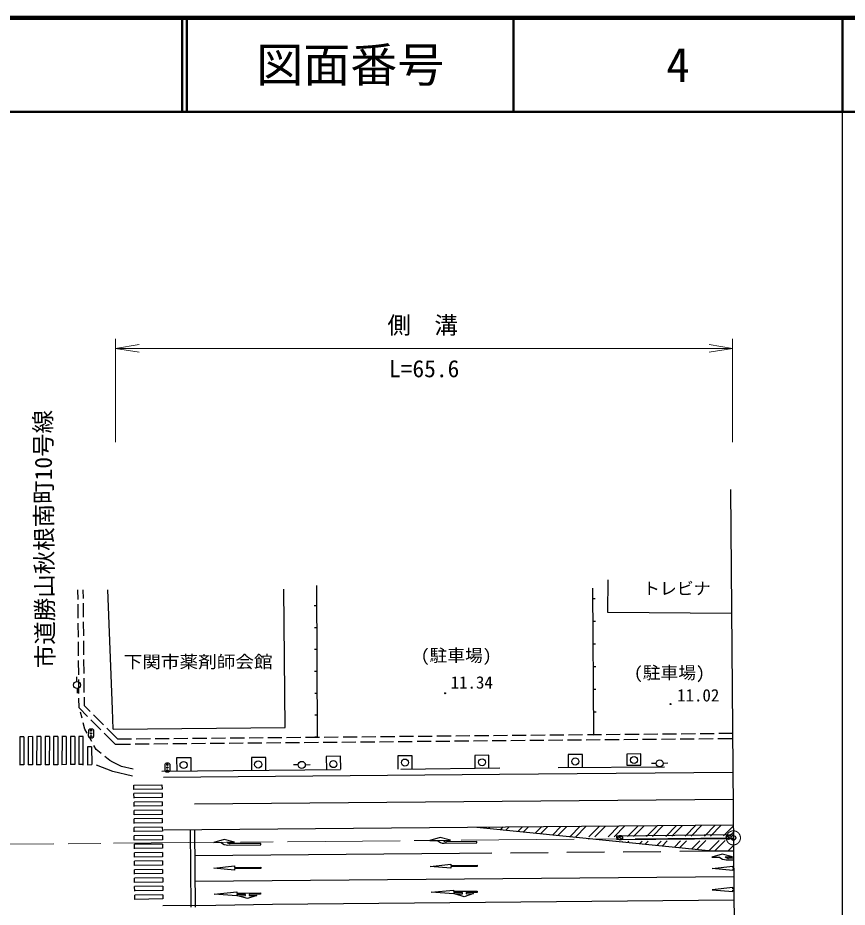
# Model space of a CAD drawing. Units: millimetres at full size, sheet at 1:1000; details may follow other scales. Extents: x 40000 to 680000, y 20000 to 380000.
# Drawn here: x 491246 to 579500, y 285322 to 380000 of the extents above; entities that cross this region are included whole.
import ezdxf
from ezdxf.enums import TextEntityAlignment as Align

# ---------------------------------------------------------------- set-up
doc = ezdxf.new("R2010")
doc.units = ezdxf.units.MM
doc.header["$LTSCALE"] = 1000
doc.header["$PDMODE"] = 32
doc.header["$PDSIZE"] = 500
doc.linetypes.add('CHAIN', pattern=[18.5, 12, -1.5, 3.5, -1.5])
for name, color, linetype, lineweight in [('M-BGD', 7, 'Continuous', 25), ('M-BMK', 2, 'CHAIN', 13), ('M-BMK-OTRS', 5, 'Continuous', 25), ('M-STR-HTXT', 7, 'Continuous', 13), ('M-STR-STRC', 7, 'Continuous', 25), ('M-TTL', 2, 'Continuous', 140), ('M-TTL-BAND', 7, 'Continuous', 25), ('M-TTL-LINE', 7, 'Continuous', 50)]:
    doc.layers.add(name, color=color, linetype=linetype, lineweight=lineweight)
for name, color, linetype in [('M-BMK-HTXT', 7, 'Continuous'), ('M-OTRS', 6, 'Continuous'), ('M-TTL-TXT', 7, 'Continuous')]:
    doc.layers.add(name, color=color, linetype=linetype)
doc.styles.add('ＭＳ ゴシック', font='')
doc.styles.get('ＭＳ ゴシック').set_extended_font_data('MS Gothic')

# ---------------------------------------------------------------- blocks, each defined once
blk = doc.blocks.new('open_arrow')
at = {"color": 0, "linetype": 'Continuous', "lineweight": -2}
blk.add_lwpolyline([(7.5, 1.25), (0, 0), (7.5, -1.25)], dxfattribs=at)

msp = doc.modelspace()

# ---------------------------------------------------------------- linework, layer by layer
at = {"layer": 'M-BGD'}
for p, q in [((554036, 316699), (554064, 320157)), ((497656, 318074), (497646, 319112)), ((498225, 318194), (498216, 319113)), ((501309, 306420), (500839, 319120)), ((519710, 304465), (519562, 319166)), ((523034, 319578), (523115, 303421)), ((552555, 303688), (552420, 319282)), ((552429, 318188), (552679, 318190)), ((497675, 316074), (497660, 317574)), ((498244, 316194), (498229, 317694)), ((523045, 317403), (522795, 317401)), ((567181, 316590), (554036, 316699)), ((497694, 314074), (497680, 315574)), ((498263, 314194), (498249, 315694)), ((552450, 315772), (552700, 315774)), ((523057, 315072), (522807, 315071)), ((497713, 312074), (497699, 313574)), ((498282, 312194), (498268, 313694)), ((523068, 312742), (522818, 312741)), ((552471, 313349), (552721, 313352)), ((497733, 310074), (497718, 311574)), ((498302, 310194), (498287, 311694)), ((552492, 310934), (552742, 310936)), ((497544, 309348), (497531, 309848)), ((498321, 308194), (498306, 309694)), ((523080, 310412), (522830, 310411)), ((497752, 308074), (497738, 309574)), ((497553, 308599), (497554, 308099)), ((523092, 308082), (522842, 308080)), ((552513, 308519), (552763, 308521)), ((497767, 306536), (497757, 307574)), ((498335, 306775), (498326, 307694)), ((498950, 306158), (498335, 306775)), ((498670, 305633), (497767, 306536)), ((498099, 305435), (497935, 306099)), ((501388, 304280), (501309, 306420)), ((552534, 306103), (552784, 306105)), ((498383, 304285), (498219, 304949)), ((500083, 304218), (499023, 305279)), ((500363, 304743), (499303, 305805)), ((523104, 305751), (522854, 305750)), ((498623, 303852), (498383, 304285)), ((498785, 303518), (498798, 304143)), ((498798, 304143), (498810, 304205)), ((498810, 304205), (498833, 304247)), ((498833, 304247), (498876, 304291)), ((498876, 304291), (498922, 304315)), ((498922, 304315), (498990, 304326)), ((498990, 304326), (499115, 304324)), ((499115, 304324), (499182, 304310)), ((499182, 304310), (499226, 304284)), ((499226, 304284), (499268, 304241)), ((499268, 304241), (499292, 304193)), ((499298, 304132), (499285, 303507)), ((499292, 304193), (499298, 304132)), ((501332, 303774), (500717, 304390)), ((501388, 304280), (519710, 304465)), ((498794, 303455), (498785, 303518)), ((498818, 303407), (498794, 303455)), ((498857, 303366), (498818, 303407)), ((498902, 303340), (498857, 303366)), ((499107, 302977), (498865, 303415)), ((498969, 303327), (498902, 303340)), ((499094, 303324), (498969, 303327)), ((499162, 303333), (499094, 303324)), ((499207, 303359), (499162, 303333)), ((499253, 303401), (499207, 303359)), ((499274, 303445), (499253, 303401)), ((499285, 303507), (499274, 303445)), ((501339, 302960), (500437, 303864)), ((501908, 303197), (501332, 303774)), ((503352, 303210), (501908, 303197)), ((505352, 303229), (503852, 303215)), ((507352, 303248), (505852, 303234)), ((509352, 303267), (507852, 303253)), ((511351, 303285), (509851, 303271)), ((513351, 303304), (511851, 303290)), ((515351, 303323), (513851, 303309)), ((517351, 303342), (515851, 303328)), ((519351, 303360), (517851, 303346)), ((521351, 303379), (519851, 303365)), ((523351, 303398), (521851, 303384)), ((523115, 303421), (522865, 303420)), ((525351, 303417), (523851, 303402)), ((527351, 303435), (525851, 303421)), ((529351, 303454), (527851, 303440)), ((531351, 303473), (529851, 303459)), ((533350, 303491), (531851, 303477)), ((535350, 303510), (533850, 303496)), ((537226, 302978), (535726, 302964)), ((537350, 303529), (535850, 303515)), ((539226, 302996), (537726, 302982)), ((539350, 303548), (537850, 303534)), ((541226, 303015), (539726, 303001)), ((541350, 303566), (539850, 303552)), ((543225, 303034), (541726, 303020)), ((543350, 303585), (541850, 303571)), ((545225, 303053), (543725, 303039)), ((545350, 303604), (543850, 303590)), ((547225, 303071), (545725, 303057)), ((547350, 303623), (545850, 303609)), ((549225, 303090), (547725, 303076)), ((549350, 303641), (547850, 303627)), ((551225, 303109), (549725, 303095)), ((551350, 303660), (549850, 303646)), ((553225, 303128), (551725, 303114)), ((553350, 303679), (551850, 303665)), ((552555, 303688), (552805, 303690)), ((555225, 303146), (553725, 303132)), ((555350, 303698), (553850, 303684)), ((557225, 303165), (555725, 303151)), ((557349, 303716), (555849, 303702)), ((559225, 303184), (557725, 303170)), ((559349, 303735), (557849, 303721)), ((561225, 303203), (559725, 303189)), ((561349, 303754), (559849, 303740)), ((563225, 303221), (561725, 303207)), ((563349, 303773), (561849, 303758)), ((565225, 303240), (563725, 303226)), ((565349, 303791), (563849, 303777)), ((567297, 303259), (565725, 303245)), ((567293, 303809), (565849, 303796)), ((499590, 302106), (499350, 302540)), ((500128, 301675), (499590, 302106)), ((501654, 302644), (501339, 302960)), ((503227, 302659), (501654, 302644)), ((505227, 302678), (503727, 302664)), ((507227, 302697), (505727, 302683)), ((509227, 302715), (507727, 302701)), ((511227, 302734), (509727, 302720)), ((513227, 302753), (511727, 302739)), ((515227, 302772), (513727, 302758)), ((517227, 302790), (515727, 302776)), ((519227, 302809), (517727, 302795)), ((521226, 302828), (519727, 302814)), ((523226, 302847), (521726, 302833)), ((525226, 302865), (523726, 302851)), ((527226, 302884), (525726, 302870)), ((529226, 302903), (527726, 302889)), ((531226, 302922), (529726, 302907)), ((533226, 302940), (531726, 302926)), ((535226, 302959), (533726, 302945)), ((501056, 300931), (500518, 301362)), ((509676, 301223), (508150, 301209)), ((508150, 301209), (508163, 299801)), ((509689, 299814), (509676, 301223)), ((516110, 301268), (516108, 299873)), ((517623, 301266), (516110, 301268)), ((517621, 299870), (517623, 301266)), ((525570, 301397), (524058, 301350)), ((524058, 301350), (524102, 299955)), ((525614, 300002), (525570, 301397)), ((533201, 301436), (531672, 301422)), ((531672, 301422), (531684, 300029)), ((533214, 300043), (533201, 301436)), ((541360, 301512), (539869, 301486)), ((539869, 301486), (539893, 300119)), ((541384, 300146), (541360, 301512)), ((549817, 301591), (549809, 300221)), ((551342, 301583), (549817, 301591)), ((551334, 300212), (551342, 301583)), ((557544, 301637), (556036, 301626)), ((556036, 301626), (556044, 300436)), ((557553, 300446), (557544, 301637)), ((501358, 300776), (501056, 300931)), ((502282, 300305), (501358, 300776)), ((503509, 300016), (502282, 300305)), ((506913, 299875), (506926, 300500)), ((506926, 300500), (506937, 300562)), ((506937, 300562), (506960, 300604)), ((506960, 300604), (507004, 300648)), ((507004, 300648), (507049, 300672)), ((507049, 300672), (507117, 300683)), ((507117, 300683), (507242, 300681)), ((507242, 300681), (507309, 300667)), ((507309, 300667), (507354, 300641)), ((507354, 300641), (507395, 300597)), ((507395, 300597), (507419, 300549)), ((507425, 300489), (507412, 299864)), ((507419, 300549), (507425, 300489)), ((521091, 300475), (520591, 300480)), ((521841, 300485), (522341, 300503)), ((532014, 300031), (542550, 300142)), ((548735, 300206), (560066, 300281)), ((556044, 300436), (557553, 300446)), ((559174, 300627), (558674, 300622)), ((559924, 300653), (560423, 300683)), ((506556, 299786), (525598, 299969)), ((506921, 299812), (506913, 299875)), ((506945, 299764), (506921, 299812)), ((506984, 299723), (506945, 299764)), ((507029, 299697), (506984, 299723)), ((507096, 299683), (507029, 299697)), ((507221, 299681), (507096, 299683)), ((507289, 299689), (507221, 299681)), ((507334, 299716), (507289, 299689)), ((507380, 299758), (507334, 299716)), ((507401, 299802), (507380, 299758)), ((507412, 299864), (507401, 299802)), ((567387, 293010), (554966, 292886)), ((554966, 292886), (554970, 292486)), ((567390, 292610), (554970, 292486)), ((555260, 292805), (555263, 292835)), ((555269, 292773), (555260, 292805)), ((555263, 292835), (555273, 292858)), ((555284, 292750), (555269, 292773)), ((555270, 292559), (555283, 292544)), ((555273, 292858), (555290, 292880)), ((555419, 292669), (555284, 292750)), ((555290, 292880), (555329, 292891)), ((555329, 292891), (555387, 292890)), ((555387, 292890), (555412, 292885)), ((555412, 292885), (555435, 292874)), ((555436, 292655), (555419, 292669)), ((555427, 292555), (555444, 292582)), ((555435, 292874), (555455, 292854)), ((555445, 292630), (555436, 292655)), ((555444, 292582), (555446, 292611)), ((555446, 292611), (555445, 292630)), ((555455, 292854), (555472, 292825)), ((566783, 292880), (566786, 292910)), ((566792, 292848), (566783, 292880)), ((566786, 292910), (566795, 292933)), ((566807, 292826), (566792, 292848)), ((566793, 292635), (566806, 292619)), ((566795, 292933), (566813, 292956)), ((566806, 292619), (566825, 292610)), ((566941, 292744), (566807, 292826)), ((566813, 292956), (566852, 292966)), ((566825, 292610), (566851, 292605)), ((566851, 292605), (566889, 292604)), ((566852, 292966), (566909, 292965)), ((566889, 292604), (566922, 292612)), ((566909, 292965), (566934, 292961)), ((566922, 292612), (566950, 292630)), ((566934, 292961), (566958, 292949)), ((566958, 292730), (566941, 292744)), ((566950, 292630), (566967, 292657)), ((566958, 292949), (566978, 292930)), ((566968, 292705), (566958, 292730)), ((566967, 292657), (566969, 292686)), ((566969, 292686), (566968, 292705)), ((566978, 292930), (566994, 292901)), ((555283, 292544), (555302, 292535)), ((555302, 292535), (555328, 292529)), ((555328, 292529), (555367, 292529)), ((555367, 292529), (555400, 292537)), ((555400, 292537), (555427, 292555))]:
    msp.add_line(p, q, dxfattribs=at)
for centre, radius in [((497553, 308974), 373), ((536709, 308098), 50), ((536709, 308098), 43.8), ((536709, 308098), 37.5), ((536709, 308098), 31.3), ((536709, 308098), 25), ((536709, 308098), 18.8), ((536709, 308099), 12.5), ((536709, 308098), 6.2), ((560704, 306939), 50), ((560704, 306939), 43.8), ((560704, 306939), 37.5), ((560704, 306939), 31.3), ((560704, 306939), 25), ((560704, 306939), 18.8), ((560704, 306939), 12.5), ((560704, 306939), 6.2), ((499048, 304125), 75), ((499035, 303525), 75), ((499042, 303825), 75), ((532440, 300720), 375), ((540647, 300749), 375), ((550567, 300834), 375), ((556816, 300989), 375), ((507169, 300182), 75), ((507175, 300482), 75), ((508883, 300459), 375), ((516824, 300515), 375), ((521466, 300471), 373), ((524828, 300555), 375), ((559549, 300631), 373), ((507163, 299882), 75), ((555351, 292719), 249), ((566873, 292794), 249)]:
    msp.add_circle(centre, radius, dxfattribs=at)
at = {"layer": 'M-BMK'}
for p, q in [((501434, 292128), (567389, 292703)), ((427595, 291483), (501434, 292128))]:
    msp.add_line(p, q, dxfattribs=at)
msp.add_circle((567389, 292703), 750, dxfattribs=at)
at = {"layer": 'M-BMK-OTRS'}
msp.add_line((567066, 329792), (567681, 259289), dxfattribs=at)
at = {"layer": 'M-OTRS'}
msp.add_point((567389, 292703), dxfattribs=at)
at = {"layer": 'M-STR-HTXT'}
for p, q in [((501654, 334808), (501654, 345808)), ((567297, 334808), (567297, 345808)), ((501654, 344808), (567297, 344808))]:
    msp.add_line(p, q, dxfattribs=at)
at = {"layer": 'M-STR-STRC'}
for p, q in [((491905, 303473), (491448, 303472)), ((491455, 303472), (491449, 300476)), ((491905, 303473), (491899, 300478)), ((492805, 303477), (492348, 303475)), ((492355, 303475), (492349, 300479)), ((492805, 303477), (492799, 300481)), ((493705, 303481), (493248, 303479)), ((493255, 303479), (493249, 300483)), ((493705, 303481), (493699, 300485)), ((494605, 303484), (494148, 303483)), ((494155, 303483), (494149, 300487)), ((494605, 303484), (494599, 300489)), ((495505, 303488), (495048, 303486)), ((495055, 303486), (495049, 300490)), ((495505, 303488), (495499, 300492)), ((496405, 303492), (495948, 303490)), ((495955, 303490), (495949, 300494)), ((496405, 303492), (496399, 300496)), ((497305, 303495), (496848, 303494)), ((496855, 303494), (496849, 300498)), ((497305, 303495), (497299, 300500)), ((497755, 303497), (497749, 300501)), ((498205, 303499), (497755, 303497)), ((498206, 300503), (498205, 303499)), ((499100, 302392), (498650, 302386)), ((498650, 302386), (498673, 300493)), ((499100, 302392), (499123, 300499)), ((491899, 300478), (491442, 300476)), ((492799, 300481), (492342, 300479)), ((493699, 300485), (493242, 300483)), ((494599, 300489), (494142, 300487)), ((495499, 300492), (495042, 300490)), ((496399, 300496), (495942, 300494)), ((497299, 300500), (496842, 300498)), ((498206, 300503), (497749, 300501)), ((498194, 300446), (498203, 300539)), ((498673, 300493), (499123, 300499)), ((501367, 299777), (499634, 300438)), ((501369, 299776), (501367, 299777)), ((503440, 299264), (501369, 299776)), ((542500, 299446), (506734, 299128)), ((567329, 299660), (542500, 299446)), ((503601, 298315), (506589, 298349)), ((503604, 297865), (503601, 298315)), ((506589, 298349), (506592, 297899)), ((506592, 297899), (503604, 297865)), ((506596, 297449), (503607, 297415)), ((503611, 296946), (503607, 297415)), ((506596, 297449), (506599, 296999)), ((506599, 296999), (503611, 296965)), ((506602, 296549), (503614, 296515)), ((503618, 296046), (503614, 296515)), ((506602, 296549), (506606, 296099)), ((510057, 296328), (567353, 296828)), ((506606, 296099), (503617, 296065)), ((506609, 295649), (503621, 295615)), ((503624, 295146), (503621, 295615)), ((506609, 295649), (506612, 295199)), ((506612, 295199), (503624, 295165)), ((506616, 294749), (503627, 294715)), ((503631, 294246), (503627, 294715)), ((506616, 294749), (506619, 294299)), ((506619, 294299), (503631, 294265)), ((506622, 293849), (503634, 293815)), ((503638, 293346), (503634, 293815)), ((506622, 293849), (506626, 293399)), ((506783, 293549), (567377, 294078)), ((509703, 285325), (509631, 293574)), ((510153, 285329), (510081, 293578)), ((540080, 293840), (565103, 291308)), ((540783, 293786), (540843, 293847)), ((541357, 293728), (541480, 293852)), ((542633, 293599), (542894, 293864)), ((543206, 293541), (543530, 293870)), ((544482, 293412), (544944, 293882)), ((545056, 293353), (545581, 293888)), ((546331, 293224), (546995, 293900)), ((546905, 293166), (547631, 293906)), ((548180, 293037), (549045, 293918)), ((548754, 292979), (549682, 293924)), ((550029, 292850), (551096, 293936)), ((550600, 292790), (551732, 293942)), ((552013, 292800), (553146, 293954)), ((552648, 292805), (553783, 293959)), ((554061, 292816), (555197, 293972)), ((554697, 292821), (555833, 293977)), ((556109, 292831), (557248, 293990)), ((556745, 292836), (557884, 293995)), ((558157, 292847), (559298, 294008)), ((558793, 292851), (559934, 294013)), ((560205, 292862), (561349, 294025)), ((560841, 292867), (561985, 294031)), ((562253, 292878), (563399, 294043)), ((562889, 292882), (564035, 294049)), ((564302, 292893), (565450, 294061)), ((564937, 292898), (566086, 294067)), ((566350, 292908), (567378, 293955)), ((506626, 293399), (503637, 293365)), ((506629, 292949), (503641, 292915)), ((503644, 292446), (503641, 292915)), ((506629, 292949), (506632, 292499)), ((566985, 292913), (567384, 293319)), ((506632, 292499), (503644, 292465)), ((506636, 292049), (503647, 292015)), ((503651, 291546), (503647, 292015)), ((506636, 292049), (506639, 291599)), ((555576, 292289), (555618, 292332)), ((556150, 292231), (556254, 292337)), ((557425, 292102), (557668, 292349)), ((557999, 292044), (558304, 292354)), ((559274, 291915), (559718, 292366)), ((559848, 291857), (560354, 292371)), ((561124, 291728), (561768, 292383)), ((561697, 291670), (562404, 292389)), ((562973, 291541), (563817, 292400)), ((563546, 291483), (564454, 292406)), ((564822, 291354), (565867, 292417)), ((565411, 291311), (566503, 292423)), ((566825, 291323), (567396, 291905)), ((506639, 291599), (503651, 291565)), ((506642, 291149), (503654, 291115)), ((503658, 290646), (503654, 291115)), ((506646, 290699), (503657, 290665)), ((506642, 291149), (506646, 290699)), ((510105, 290828), (538248, 291074)), ((538248, 291074), (541676, 291104)), ((543676, 291121), (547676, 291156)), ((549676, 291174), (553676, 291208)), ((555676, 291226), (559675, 291261)), ((561675, 291278), (565103, 291308)), ((565103, 291308), (567401, 291328)), ((506649, 290249), (503661, 290215)), ((503664, 289746), (503661, 290215)), ((506652, 289799), (503664, 289765)), ((506649, 290249), (506652, 289799)), ((566627, 290371), (567410, 290378)), ((567408, 290528), (566869, 290523)), ((506656, 289349), (503667, 289315)), ((503671, 288846), (503667, 289315)), ((506659, 288899), (503671, 288865)), ((506656, 289349), (506659, 288899)), ((506662, 288449), (503674, 288415)), ((503678, 287946), (503674, 288415)), ((506666, 287999), (503677, 287965)), ((506662, 288449), (506666, 287999)), ((510129, 288078), (567425, 288578)), ((506669, 287549), (503681, 287515)), ((503684, 287046), (503681, 287515)), ((506672, 287099), (503684, 287065)), ((506669, 287549), (506672, 287099)), ((567337, 287427), (565139, 287183)), ((565139, 287183), (567341, 286977)), ((567338, 287277), (567337, 287427)), ((567437, 287278), (567338, 287277)), ((567340, 287127), (567438, 287128)), ((567341, 286977), (567340, 287127)), ((506676, 286649), (503687, 286615)), ((503691, 286146), (503687, 286615)), ((506679, 286199), (503691, 286146)), ((506676, 286649), (506679, 286199)), ((567447, 286066), (518332, 285593)), ((512307, 285515), (506688, 285471)), ((518332, 285593), (512307, 285515))]:
    msp.add_line(p, q, dxfattribs=at)
for points in [[(536492, 292434), (537292, 292441), (536190, 292731), (535092, 292421), (535892, 292429)], [(513492, 292233), (514291, 292240), (513189, 292531), (512092, 292221), (512892, 292228)], [(513608, 291934), (517094, 291966), (517093, 292116), (513850, 292086)], [(536609, 292135), (540095, 292166), (540093, 292316), (536851, 292287)], [(566510, 290670), (567310, 290677), (566208, 290968), (565110, 290658), (565910, 290665)], [(567418, 289378), (567320, 289377), (567321, 289227), (565120, 289433), (567318, 289677), (567319, 289527), (567417, 289528)]]:
    msp.add_lwpolyline(points, dxfattribs=at)
for points in [[(540116, 289790), (540117, 289640), (537317, 289616), (537318, 289466), (535116, 289671), (537314, 289916), (537316, 289766)], [(517116, 289589), (517118, 289439), (514318, 289415), (514319, 289265), (512117, 289471), (514315, 289715), (514317, 289565)], [(517057, 286844), (517059, 286694), (515868, 286682), (515869, 286557), (516669, 286565), (515672, 286237), (514669, 286545), (515469, 286553), (515468, 286678), (514544, 286669), (514545, 286544), (512143, 286721), (514541, 286944), (514542, 286819)], [(540139, 287045), (540141, 286895), (538950, 286883), (538951, 286759), (539751, 286766), (538755, 286439), (537752, 286747), (538552, 286755), (538550, 286879), (537626, 286871), (537627, 286746), (535225, 286922), (537623, 287146), (537624, 287021)]]:
    msp.add_lwpolyline(points, close=True, dxfattribs=at)
for centre, radius, start, end in [((513599, 292934), 1000, 224.94059, 270.51358), ((513845, 292586), 500, 224.94059, 270.51358), ((536600, 293135), 1000, 224.94059, 270.51358), ((536846, 292787), 500, 224.94059, 270.51358), ((566618, 291371), 1000, 224.92682, 270.49982), ((566864, 291023), 500, 224.92682, 270.49982)]:
    msp.add_arc(centre, radius, start, end, dxfattribs=at)
at = {"layer": 'M-TTL'}
msp.add_line((680000, 380000), (40000, 380000), dxfattribs=at)
at = {"layer": 'M-TTL-BAND'}
msp.add_line((579000, 20000), (579000, 370000), dxfattribs=at)
at = {"layer": 'M-TTL-LINE'}
for p, q in [((508747, 380000), (508747, 370000)), ((509247, 380000), (509247, 370000)), ((543997, 380000), (543997, 370000)), ((579000, 380000), (579000, 370000)), ((40000, 370000), (680000, 370000))]:
    msp.add_line(p, q, dxfattribs=at)

# ---------------------------------------------------------------- block references
at = {"layer": 'M-STR-HTXT', "xscale": 333, "yscale": 333}
msp.add_blockref('open_arrow', (501654, 344808), dxfattribs=at)
at = {"layer": 'M-STR-HTXT', "xscale": 333, "yscale": 333, "rotation": 180}
msp.add_blockref('open_arrow', (567297, 344808), dxfattribs=at)

# ---------------------------------------------------------------- texts
at = {"layer": 'M-BGD', "style": 'ＭＳ ゴシック'}
for s, p in [('トレビナ', (557767, 318198)), ('11.34', (537304, 308194)), ('11.02', (561402, 306826))]:
    msp.add_text(s, height=1320, dxfattribs=at).set_placement(p, align=Align.BOTTOM_LEFT)
for s, width, p in [('(駐車場)', 1.05, (534116, 311070)), ('下関市薬剤師会館', 1.1, (502510, 310391)), ('(駐車場)', 1.05, (556802, 309228))]:
    msp.add_text(s, height=1320, dxfattribs=dict(at, width=width)).set_placement(p, align=Align.BOTTOM_LEFT)
at = {"layer": 'M-BMK-HTXT', "style": 'ＭＳ ゴシック'}
msp.add_text('市道勝山秋根南町10号線', height=1833, rotation=90.552, dxfattribs=at).set_placement((495640, 310770), align=Align.BOTTOM_LEFT)
at = {"layer": 'M-STR-HTXT', "style": 'ＭＳ ゴシック'}
msp.add_text('側\u3000溝', height=1833, dxfattribs=at).set_placement((534325, 347279), align=Align.MIDDLE_CENTER)
msp.add_text('L=65.6', height=1833, dxfattribs=at).set_placement((534484, 341184), align=Align.BOTTOM_CENTER)
at = {"layer": 'M-TTL-TXT', "style": 'ＭＳ ゴシック'}
for s, p in [('図面番号', (526622, 375000)), ('4', (561497, 375000))]:
    msp.add_text(s, height=3666, dxfattribs=at).set_placement(p, align=Align.MIDDLE_CENTER)

doc.saveas('drawing.dxf')
